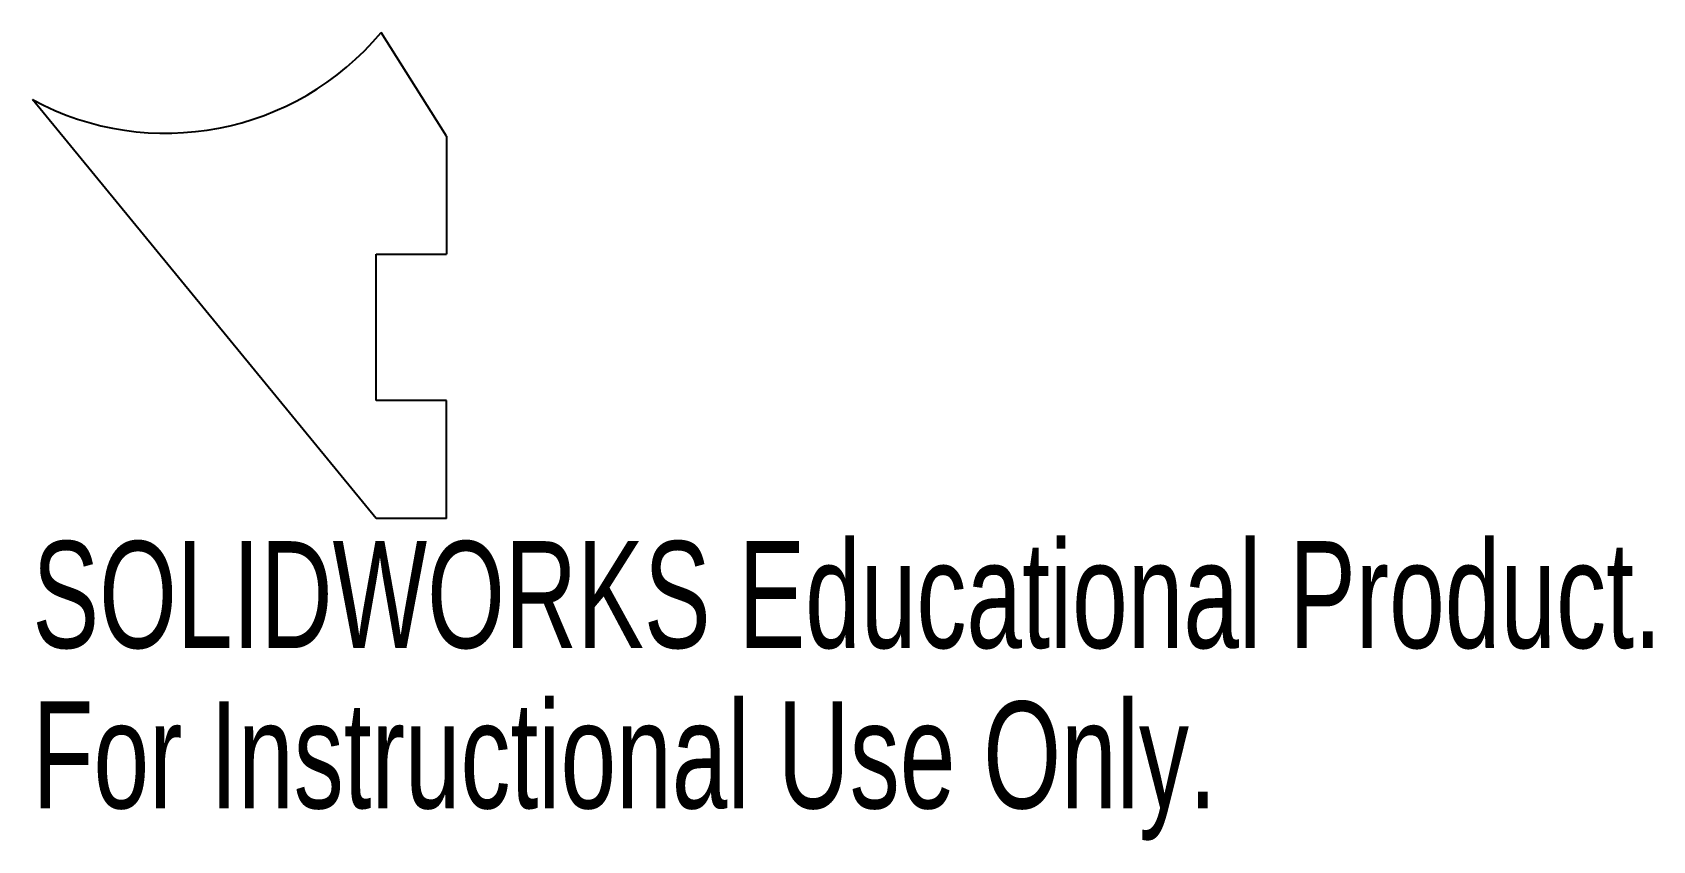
# Model space of a CAD drawing. Header units: inches. Extents: x -0.78 to 2.1, y -0.79 to 0.65.
import ezdxf

# ---------------------------------------------------------------- set-up
doc = ezdxf.new("R2010")
doc.units = ezdxf.units.IN
doc.header["$MEASUREMENT"] = 0
doc.styles.add('SLDTEXTSTYLE0', font='TXT', dxfattribs={"width": 0.7})

msp = doc.modelspace()

# ---------------------------------------------------------------- linework, layer by layer
at = {"color": 7, "linetype": 'Continuous', "lineweight": 25}
for p, q in [((-0.0466, 0.4663), (-0.1628, 0.6509)), ((-0.1716, -0.2147), (-0.7838, 0.5312)), ((-0.0466, 0.4663), (-0.0466, 0.2558)), ((-0.1716, 0.2558), (-0.0466, 0.2558)), ((-0.1716, -0.0042), (-0.1716, 0.2558)), ((-0.0466, -0.0042), (-0.1716, -0.0042)), ((-0.0466, -0.2147), (-0.0466, -0.0042)), ((-0.0466, -0.2147), (-0.1716, -0.2147))]:
    msp.add_line(p, q, dxfattribs=at)
msp.add_arc((-0.5466, 0.9714), 0.5, 241.6779, 320.1354, dxfattribs=at)

# ---------------------------------------------------------------- texts
at = {"color": 7, "linetype": 'Continuous', "char_height": 0.1903, "attachment_point": 1, "style": 'SLDTEXTSTYLE0'}
for s, insert in [('SOLIDWORKS Educational Product.', (-0.7838, -0.2549)), ('For Instructional Use Only.', (-0.7838, -0.5403))]:
    msp.add_mtext(s, dxfattribs=dict(at, insert=insert))

doc.saveas('drawing.dxf')
